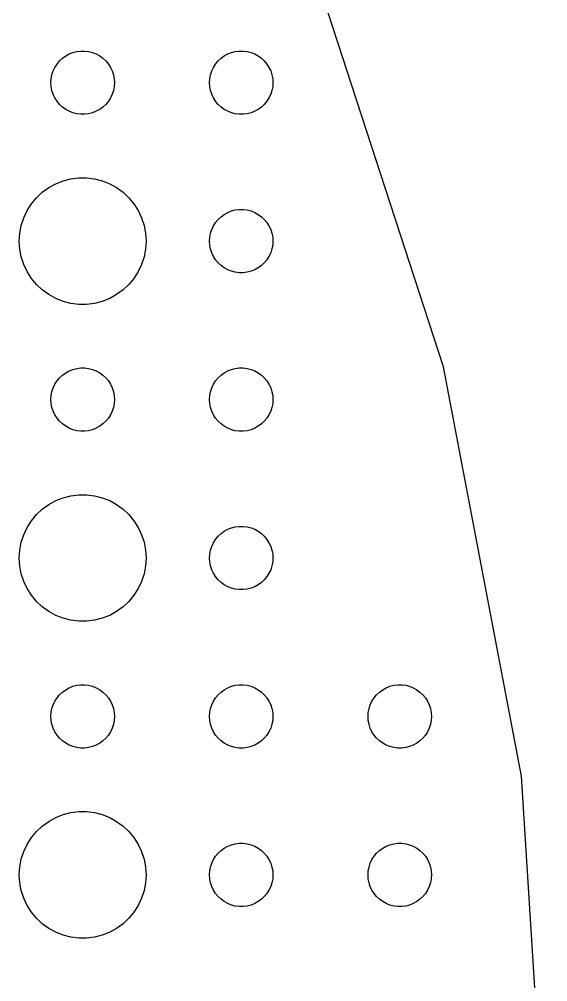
# Model space of a CAD drawing. Header units: metres. Extents: x -157 to 157, y -157 to 157.
# Drawn here: x 132 to 157, y 9.94 to 55.5 of the extents above; entities that cross this region are included whole.
import ezdxf

# ---------------------------------------------------------------- set-up
doc = ezdxf.new("R2010")
doc.units = ezdxf.units.M

msp = doc.modelspace()

# ---------------------------------------------------------------- linework, layer by layer
for p, q in [((152.068, 39.0443), (145.975, 57.7955)), ((134.044, 53.6558), (134.196, 53.7665)), ((134.196, 53.7665), (134.361, 53.8572)), ((134.361, 53.8572), (134.536, 53.9266)), ((134.536, 53.9266), (134.719, 53.9734)), ((134.719, 53.9734), (134.906, 53.997)), ((134.906, 53.997), (135.094, 53.997)), ((135.094, 53.997), (135.281, 53.9734)), ((135.281, 53.9734), (135.464, 53.9266)), ((135.464, 53.9266), (135.639, 53.8572)), ((135.639, 53.8572), (135.804, 53.7665)), ((135.804, 53.7665), (135.956, 53.6558)), ((141.544, 53.6558), (141.696, 53.7665)), ((141.696, 53.7665), (141.861, 53.8572)), ((141.861, 53.8572), (142.036, 53.9266)), ((142.036, 53.9266), (142.219, 53.9734)), ((142.219, 53.9734), (142.406, 53.997)), ((142.406, 53.997), (142.594, 53.997)), ((142.594, 53.997), (142.781, 53.9734)), ((142.781, 53.9734), (142.964, 53.9266)), ((142.964, 53.9266), (143.139, 53.8572)), ((143.139, 53.8572), (143.304, 53.7665)), ((143.304, 53.7665), (143.456, 53.6558)), ((133.686, 53.2226), (133.786, 53.3817)), ((133.786, 53.3817), (133.907, 53.5268)), ((133.907, 53.5268), (134.044, 53.6558)), ((135.956, 53.6558), (136.093, 53.5268)), ((136.093, 53.5268), (136.214, 53.3817)), ((136.214, 53.3817), (136.314, 53.2226)), ((141.186, 53.2226), (141.286, 53.3817)), ((141.286, 53.3817), (141.407, 53.5268)), ((141.407, 53.5268), (141.544, 53.6558)), ((143.456, 53.6558), (143.593, 53.5268)), ((143.593, 53.5268), (143.714, 53.3817)), ((143.714, 53.3817), (143.814, 53.2226)), ((133.512, 52.688), (133.547, 52.873)), ((133.547, 52.873), (133.605, 53.0522)), ((133.605, 53.0522), (133.686, 53.2226)), ((136.314, 53.2226), (136.395, 53.0522)), ((136.395, 53.0522), (136.453, 52.873)), ((136.453, 52.873), (136.488, 52.688)), ((141.012, 52.688), (141.047, 52.873)), ((141.047, 52.873), (141.105, 53.0522)), ((141.105, 53.0522), (141.186, 53.2226)), ((143.814, 53.2226), (143.895, 53.0522)), ((143.895, 53.0522), (143.953, 52.873)), ((143.953, 52.873), (143.988, 52.688)), ((133.5, 52.5), (133.512, 52.688)), ((133.512, 52.312), (133.5, 52.5)), ((136.488, 52.688), (136.5, 52.5)), ((136.5, 52.5), (136.488, 52.312)), ((141, 52.5), (141.012, 52.688)), ((141.012, 52.312), (141, 52.5)), ((143.988, 52.688), (144, 52.5)), ((144, 52.5), (143.988, 52.312)), ((133.547, 52.127), (133.512, 52.312)), ((133.605, 51.9478), (133.547, 52.127)), ((133.686, 51.7774), (133.605, 51.9478)), ((136.395, 51.9478), (136.314, 51.7774)), ((136.453, 52.127), (136.395, 51.9478)), ((136.488, 52.312), (136.453, 52.127)), ((141.047, 52.127), (141.012, 52.312)), ((141.105, 51.9478), (141.047, 52.127)), ((141.186, 51.7774), (141.105, 51.9478)), ((143.895, 51.9478), (143.814, 51.7774)), ((143.953, 52.127), (143.895, 51.9478)), ((143.988, 52.312), (143.953, 52.127)), ((133.786, 51.6183), (133.686, 51.7774)), ((133.907, 51.4732), (133.786, 51.6183)), ((136.214, 51.6183), (136.093, 51.4732)), ((136.314, 51.7774), (136.214, 51.6183)), ((141.286, 51.6183), (141.186, 51.7774)), ((141.407, 51.4732), (141.286, 51.6183)), ((143.714, 51.6183), (143.593, 51.4732)), ((143.814, 51.7774), (143.714, 51.6183)), ((134.044, 51.3442), (133.907, 51.4732)), ((134.196, 51.2335), (134.044, 51.3442)), ((134.361, 51.1428), (134.196, 51.2335)), ((134.536, 51.0734), (134.361, 51.1428)), ((134.719, 51.0266), (134.536, 51.0734)), ((134.906, 51.003), (134.719, 51.0266)), ((135.281, 51.0266), (135.094, 51.003)), ((135.464, 51.0734), (135.281, 51.0266)), ((135.639, 51.1428), (135.464, 51.0734)), ((135.804, 51.2335), (135.639, 51.1428)), ((135.956, 51.3442), (135.804, 51.2335)), ((136.093, 51.4732), (135.956, 51.3442)), ((141.544, 51.3442), (141.407, 51.4732)), ((141.696, 51.2335), (141.544, 51.3442)), ((141.861, 51.1428), (141.696, 51.2335)), ((142.036, 51.0734), (141.861, 51.1428)), ((142.219, 51.0266), (142.036, 51.0734)), ((142.406, 51.003), (142.219, 51.0266)), ((142.781, 51.0266), (142.594, 51.003)), ((142.964, 51.0734), (142.781, 51.0266)), ((143.139, 51.1428), (142.964, 51.0734)), ((143.304, 51.2335), (143.139, 51.1428)), ((143.456, 51.3442), (143.304, 51.2335)), ((143.593, 51.4732), (143.456, 51.3442)), ((135.094, 51.003), (134.906, 51.003)), ((142.594, 51.003), (142.406, 51.003)), ((133.723, 47.7145), (134.073, 47.8532)), ((134.073, 47.8532), (134.438, 47.9469)), ((134.438, 47.9469), (134.812, 47.9941)), ((134.812, 47.9941), (135.188, 47.9941)), ((135.188, 47.9941), (135.562, 47.9469)), ((135.562, 47.9469), (135.927, 47.8532)), ((135.927, 47.8532), (136.277, 47.7145)), ((133.088, 47.3115), (133.393, 47.533)), ((133.393, 47.533), (133.723, 47.7145)), ((136.277, 47.7145), (136.607, 47.533)), ((136.607, 47.533), (136.912, 47.3115)), ((132.573, 46.7634), (132.813, 47.0536)), ((132.813, 47.0536), (133.088, 47.3115)), ((136.912, 47.3115), (137.187, 47.0536)), ((137.187, 47.0536), (137.427, 46.7634)), ((132.371, 46.4453), (132.573, 46.7634)), ((137.427, 46.7634), (137.629, 46.4453)), ((142.036, 46.4266), (142.219, 46.4734)), ((142.219, 46.4734), (142.406, 46.497)), ((142.406, 46.497), (142.594, 46.497)), ((142.594, 46.497), (142.781, 46.4734)), ((142.781, 46.4734), (142.964, 46.4266)), ((132.094, 45.7461), (132.211, 46.1044)), ((132.211, 46.1044), (132.371, 46.4453)), ((137.629, 46.4453), (137.789, 46.1044)), ((137.789, 46.1044), (137.906, 45.7461)), ((141.286, 45.8817), (141.407, 46.0268)), ((141.407, 46.0268), (141.544, 46.1558)), ((141.544, 46.1558), (141.696, 46.2665)), ((141.696, 46.2665), (141.861, 46.3572)), ((141.861, 46.3572), (142.036, 46.4266)), ((142.964, 46.4266), (143.139, 46.3572)), ((143.139, 46.3572), (143.304, 46.2665)), ((143.304, 46.2665), (143.456, 46.1558)), ((143.456, 46.1558), (143.593, 46.0268)), ((143.593, 46.0268), (143.714, 45.8817)), ((132.024, 45.376), (132.094, 45.7461)), ((137.906, 45.7461), (137.976, 45.376)), ((141.105, 45.5522), (141.186, 45.7226)), ((141.186, 45.7226), (141.286, 45.8817)), ((143.714, 45.8817), (143.814, 45.7226)), ((143.814, 45.7226), (143.895, 45.5522)), ((132, 45), (132.024, 45.376)), ((137.976, 45.376), (138, 45)), ((141, 45), (141.012, 45.188)), ((141.012, 45.188), (141.047, 45.373)), ((141.047, 45.373), (141.105, 45.5522)), ((143.895, 45.5522), (143.953, 45.373)), ((143.953, 45.373), (143.988, 45.188)), ((143.988, 45.188), (144, 45)), ((132.024, 44.624), (132, 45)), ((138, 45), (137.976, 44.624)), ((141.012, 44.812), (141, 45)), ((141.047, 44.627), (141.012, 44.812)), ((143.988, 44.812), (143.953, 44.627)), ((144, 45), (143.988, 44.812)), ((132.094, 44.2539), (132.024, 44.624)), ((132.211, 43.8956), (132.094, 44.2539)), ((137.906, 44.2539), (137.789, 43.8956)), ((137.976, 44.624), (137.906, 44.2539)), ((141.105, 44.4478), (141.047, 44.627)), ((141.186, 44.2774), (141.105, 44.4478)), ((141.286, 44.1183), (141.186, 44.2774)), ((143.814, 44.2774), (143.714, 44.1183)), ((143.895, 44.4478), (143.814, 44.2774)), ((143.953, 44.627), (143.895, 44.4478)), ((132.371, 43.5547), (132.211, 43.8956)), ((137.789, 43.8956), (137.629, 43.5547)), ((141.407, 43.9732), (141.286, 44.1183)), ((141.544, 43.8442), (141.407, 43.9732)), ((141.696, 43.7335), (141.544, 43.8442)), ((143.456, 43.8442), (143.304, 43.7335)), ((143.593, 43.9732), (143.456, 43.8442)), ((143.714, 44.1183), (143.593, 43.9732)), ((132.573, 43.2366), (132.371, 43.5547)), ((137.629, 43.5547), (137.427, 43.2366)), ((141.861, 43.6428), (141.696, 43.7335)), ((142.036, 43.5734), (141.861, 43.6428)), ((142.219, 43.5266), (142.036, 43.5734)), ((142.406, 43.503), (142.219, 43.5266)), ((142.594, 43.503), (142.406, 43.503)), ((142.781, 43.5266), (142.594, 43.503)), ((142.964, 43.5734), (142.781, 43.5266)), ((143.139, 43.6428), (142.964, 43.5734)), ((143.304, 43.7335), (143.139, 43.6428)), ((132.813, 42.9464), (132.573, 43.2366)), ((133.088, 42.6885), (132.813, 42.9464)), ((137.187, 42.9464), (136.912, 42.6885)), ((137.427, 43.2366), (137.187, 42.9464)), ((133.393, 42.467), (133.088, 42.6885)), ((133.723, 42.2855), (133.393, 42.467)), ((136.607, 42.467), (136.277, 42.2855)), ((136.912, 42.6885), (136.607, 42.467)), ((134.073, 42.1468), (133.723, 42.2855)), ((134.438, 42.0531), (134.073, 42.1468)), ((134.812, 42.0059), (134.438, 42.0531)), ((135.188, 42.0059), (134.812, 42.0059)), ((135.562, 42.0531), (135.188, 42.0059)), ((135.927, 42.1468), (135.562, 42.0531)), ((136.277, 42.2855), (135.927, 42.1468)), ((134.044, 38.6558), (134.196, 38.7665)), ((134.196, 38.7665), (134.361, 38.8572)), ((134.361, 38.8572), (134.536, 38.9266)), ((134.536, 38.9266), (134.719, 38.9734)), ((134.719, 38.9734), (134.906, 38.997)), ((134.906, 38.997), (135.094, 38.997)), ((135.094, 38.997), (135.281, 38.9734)), ((135.281, 38.9734), (135.464, 38.9266)), ((135.464, 38.9266), (135.639, 38.8572)), ((135.639, 38.8572), (135.804, 38.7665)), ((135.804, 38.7665), (135.956, 38.6558)), ((141.544, 38.6558), (141.696, 38.7665)), ((141.696, 38.7665), (141.861, 38.8572)), ((141.861, 38.8572), (142.036, 38.9266)), ((142.036, 38.9266), (142.219, 38.9734)), ((142.219, 38.9734), (142.406, 38.997)), ((142.406, 38.997), (142.594, 38.997)), ((142.594, 38.997), (142.781, 38.9734)), ((142.781, 38.9734), (142.964, 38.9266)), ((142.964, 38.9266), (143.139, 38.8572)), ((143.139, 38.8572), (143.304, 38.7665)), ((143.304, 38.7665), (143.456, 38.6558)), ((155.762, 19.6773), (152.068, 39.0443)), ((133.686, 38.2226), (133.786, 38.3817)), ((133.786, 38.3817), (133.907, 38.5268)), ((133.907, 38.5268), (134.044, 38.6558)), ((135.956, 38.6558), (136.093, 38.5268)), ((136.093, 38.5268), (136.214, 38.3817)), ((136.214, 38.3817), (136.314, 38.2226)), ((141.186, 38.2226), (141.286, 38.3817)), ((141.286, 38.3817), (141.407, 38.5268)), ((141.407, 38.5268), (141.544, 38.6558)), ((143.456, 38.6558), (143.593, 38.5268)), ((143.593, 38.5268), (143.714, 38.3817)), ((143.714, 38.3817), (143.814, 38.2226)), ((133.512, 37.688), (133.547, 37.873)), ((133.547, 37.873), (133.605, 38.0522)), ((133.605, 38.0522), (133.686, 38.2226)), ((136.314, 38.2226), (136.395, 38.0522)), ((136.395, 38.0522), (136.453, 37.873)), ((136.453, 37.873), (136.488, 37.688)), ((141.012, 37.688), (141.047, 37.873)), ((141.047, 37.873), (141.105, 38.0522)), ((141.105, 38.0522), (141.186, 38.2226)), ((143.814, 38.2226), (143.895, 38.0522)), ((143.895, 38.0522), (143.953, 37.873)), ((143.953, 37.873), (143.988, 37.688)), ((133.5, 37.5), (133.512, 37.688)), ((133.512, 37.312), (133.5, 37.5)), ((136.488, 37.688), (136.5, 37.5)), ((136.5, 37.5), (136.488, 37.312)), ((141, 37.5), (141.012, 37.688)), ((141.012, 37.312), (141, 37.5)), ((143.988, 37.688), (144, 37.5)), ((144, 37.5), (143.988, 37.312)), ((133.547, 37.127), (133.512, 37.312)), ((133.605, 36.9478), (133.547, 37.127)), ((133.686, 36.7774), (133.605, 36.9478)), ((136.395, 36.9478), (136.314, 36.7774)), ((136.453, 37.127), (136.395, 36.9478)), ((136.488, 37.312), (136.453, 37.127)), ((141.047, 37.127), (141.012, 37.312)), ((141.105, 36.9478), (141.047, 37.127)), ((141.186, 36.7774), (141.105, 36.9478)), ((143.895, 36.9478), (143.814, 36.7774)), ((143.953, 37.127), (143.895, 36.9478)), ((143.988, 37.312), (143.953, 37.127)), ((133.786, 36.6183), (133.686, 36.7774)), ((133.907, 36.4732), (133.786, 36.6183)), ((134.044, 36.3442), (133.907, 36.4732)), ((136.093, 36.4732), (135.956, 36.3442)), ((136.214, 36.6183), (136.093, 36.4732)), ((136.314, 36.7774), (136.214, 36.6183)), ((141.286, 36.6183), (141.186, 36.7774)), ((141.407, 36.4732), (141.286, 36.6183)), ((141.544, 36.3442), (141.407, 36.4732)), ((143.593, 36.4732), (143.456, 36.3442)), ((143.714, 36.6183), (143.593, 36.4732)), ((143.814, 36.7774), (143.714, 36.6183)), ((134.196, 36.2335), (134.044, 36.3442)), ((134.361, 36.1428), (134.196, 36.2335)), ((134.536, 36.0734), (134.361, 36.1428)), ((134.719, 36.0266), (134.536, 36.0734)), ((134.906, 36.003), (134.719, 36.0266)), ((135.094, 36.003), (134.906, 36.003)), ((135.281, 36.0266), (135.094, 36.003)), ((135.464, 36.0734), (135.281, 36.0266)), ((135.639, 36.1428), (135.464, 36.0734)), ((135.804, 36.2335), (135.639, 36.1428)), ((135.956, 36.3442), (135.804, 36.2335)), ((141.696, 36.2335), (141.544, 36.3442)), ((141.861, 36.1428), (141.696, 36.2335)), ((142.036, 36.0734), (141.861, 36.1428)), ((142.219, 36.0266), (142.036, 36.0734)), ((142.406, 36.003), (142.219, 36.0266)), ((142.594, 36.003), (142.406, 36.003)), ((142.781, 36.0266), (142.594, 36.003)), ((142.964, 36.0734), (142.781, 36.0266)), ((143.139, 36.1428), (142.964, 36.0734)), ((143.304, 36.2335), (143.139, 36.1428)), ((143.456, 36.3442), (143.304, 36.2335)), ((133.723, 32.7145), (134.073, 32.8532)), ((134.073, 32.8532), (134.438, 32.9469)), ((134.438, 32.9469), (134.812, 32.9941)), ((134.812, 32.9941), (135.188, 32.9941)), ((135.188, 32.9941), (135.562, 32.9469)), ((135.562, 32.9469), (135.927, 32.8532)), ((135.927, 32.8532), (136.277, 32.7145)), ((133.088, 32.3115), (133.393, 32.533)), ((133.393, 32.533), (133.723, 32.7145)), ((136.277, 32.7145), (136.607, 32.533)), ((136.607, 32.533), (136.912, 32.3115)), ((132.573, 31.7634), (132.813, 32.0536)), ((132.813, 32.0536), (133.088, 32.3115)), ((136.912, 32.3115), (137.187, 32.0536)), ((137.187, 32.0536), (137.427, 31.7634)), ((132.211, 31.1044), (132.371, 31.4453)), ((132.371, 31.4453), (132.573, 31.7634)), ((137.427, 31.7634), (137.629, 31.4453)), ((137.629, 31.4453), (137.789, 31.1044)), ((142.036, 31.4266), (142.219, 31.4734)), ((142.219, 31.4734), (142.406, 31.497)), ((142.406, 31.497), (142.594, 31.497)), ((142.594, 31.497), (142.781, 31.4734)), ((142.781, 31.4734), (142.964, 31.4266)), ((132.094, 30.7461), (132.211, 31.1044)), ((137.789, 31.1044), (137.906, 30.7461)), ((141.286, 30.8817), (141.407, 31.0268)), ((141.407, 31.0268), (141.544, 31.1558)), ((141.544, 31.1558), (141.696, 31.2665)), ((141.696, 31.2665), (141.861, 31.3572)), ((141.861, 31.3572), (142.036, 31.4266)), ((142.964, 31.4266), (143.139, 31.3572)), ((143.139, 31.3572), (143.304, 31.2665)), ((143.304, 31.2665), (143.456, 31.1558)), ((143.456, 31.1558), (143.593, 31.0268)), ((143.593, 31.0268), (143.714, 30.8817)), ((132.024, 30.376), (132.094, 30.7461)), ((137.906, 30.7461), (137.976, 30.376)), ((141.047, 30.373), (141.105, 30.5522)), ((141.105, 30.5522), (141.186, 30.7226)), ((141.186, 30.7226), (141.286, 30.8817)), ((143.714, 30.8817), (143.814, 30.7226)), ((143.814, 30.7226), (143.895, 30.5522)), ((143.895, 30.5522), (143.953, 30.373)), ((132, 30), (132.024, 30.376)), ((137.976, 30.376), (138, 30)), ((141, 30), (141.012, 30.188)), ((141.012, 30.188), (141.047, 30.373)), ((143.953, 30.373), (143.988, 30.188)), ((143.988, 30.188), (144, 30)), ((132.024, 29.624), (132, 30)), ((132.094, 29.2539), (132.024, 29.624)), ((137.976, 29.624), (137.906, 29.2539)), ((138, 30), (137.976, 29.624)), ((141.012, 29.812), (141, 30)), ((141.047, 29.627), (141.012, 29.812)), ((141.105, 29.4478), (141.047, 29.627)), ((143.953, 29.627), (143.895, 29.4478)), ((143.988, 29.812), (143.953, 29.627)), ((144, 30), (143.988, 29.812)), ((132.211, 28.8956), (132.094, 29.2539)), ((137.906, 29.2539), (137.789, 28.8956)), ((141.186, 29.2774), (141.105, 29.4478)), ((141.286, 29.1183), (141.186, 29.2774)), ((143.814, 29.2774), (143.714, 29.1183)), ((143.895, 29.4478), (143.814, 29.2774)), ((132.371, 28.5547), (132.211, 28.8956)), ((137.789, 28.8956), (137.629, 28.5547)), ((141.407, 28.9732), (141.286, 29.1183)), ((141.544, 28.8442), (141.407, 28.9732)), ((141.696, 28.7335), (141.544, 28.8442)), ((141.861, 28.6427), (141.696, 28.7335)), ((143.304, 28.7335), (143.139, 28.6427)), ((143.456, 28.8442), (143.304, 28.7335)), ((143.593, 28.9732), (143.456, 28.8442)), ((143.714, 29.1183), (143.593, 28.9732)), ((132.573, 28.2366), (132.371, 28.5547)), ((137.629, 28.5547), (137.427, 28.2366)), ((142.036, 28.5734), (141.861, 28.6427)), ((142.219, 28.5266), (142.036, 28.5734)), ((142.406, 28.503), (142.219, 28.5266)), ((142.594, 28.503), (142.406, 28.503)), ((142.781, 28.5266), (142.594, 28.503)), ((142.964, 28.5734), (142.781, 28.5266)), ((143.139, 28.6427), (142.964, 28.5734)), ((132.813, 27.9464), (132.573, 28.2366)), ((133.088, 27.6884), (132.813, 27.9464)), ((137.187, 27.9464), (136.912, 27.6884)), ((137.427, 28.2366), (137.187, 27.9464)), ((133.393, 27.467), (133.088, 27.6884)), ((133.723, 27.2855), (133.393, 27.467)), ((136.607, 27.467), (136.277, 27.2855)), ((136.912, 27.6884), (136.607, 27.467)), ((134.073, 27.1468), (133.723, 27.2855)), ((134.438, 27.0531), (134.073, 27.1468)), ((134.812, 27.0059), (134.438, 27.0531)), ((135.188, 27.0059), (134.812, 27.0059)), ((135.562, 27.0531), (135.188, 27.0059)), ((135.927, 27.1468), (135.562, 27.0531)), ((136.277, 27.2855), (135.927, 27.1468)), ((134.044, 23.6558), (134.196, 23.7665)), ((134.196, 23.7665), (134.361, 23.8572)), ((134.361, 23.8572), (134.536, 23.9266)), ((134.536, 23.9266), (134.719, 23.9734)), ((134.719, 23.9734), (134.906, 23.997)), ((134.906, 23.997), (135.094, 23.997)), ((135.094, 23.997), (135.281, 23.9734)), ((135.281, 23.9734), (135.464, 23.9266)), ((135.464, 23.9266), (135.639, 23.8572)), ((135.639, 23.8572), (135.804, 23.7665)), ((135.804, 23.7665), (135.956, 23.6558)), ((141.544, 23.6558), (141.696, 23.7665)), ((141.696, 23.7665), (141.861, 23.8572)), ((141.861, 23.8572), (142.036, 23.9266)), ((142.036, 23.9266), (142.219, 23.9734)), ((142.219, 23.9734), (142.406, 23.997)), ((142.406, 23.997), (142.594, 23.997)), ((142.594, 23.997), (142.781, 23.9734)), ((142.781, 23.9734), (142.964, 23.9266)), ((142.964, 23.9266), (143.139, 23.8572)), ((143.139, 23.8572), (143.304, 23.7665)), ((143.304, 23.7665), (143.456, 23.6558)), ((149.044, 23.6558), (149.196, 23.7665)), ((149.196, 23.7665), (149.361, 23.8572)), ((149.361, 23.8572), (149.536, 23.9266)), ((149.536, 23.9266), (149.719, 23.9734)), ((149.719, 23.9734), (149.906, 23.997)), ((149.906, 23.997), (150.094, 23.997)), ((150.094, 23.997), (150.281, 23.9734)), ((150.281, 23.9734), (150.464, 23.9266)), ((150.464, 23.9266), (150.639, 23.8572)), ((150.639, 23.8572), (150.804, 23.7665)), ((150.804, 23.7665), (150.956, 23.6558)), ((133.686, 23.2226), (133.786, 23.3817)), ((133.786, 23.3817), (133.907, 23.5268)), ((133.907, 23.5268), (134.044, 23.6558)), ((135.956, 23.6558), (136.093, 23.5268)), ((136.093, 23.5268), (136.214, 23.3817)), ((136.214, 23.3817), (136.314, 23.2226)), ((141.186, 23.2226), (141.286, 23.3817)), ((141.286, 23.3817), (141.407, 23.5268)), ((141.407, 23.5268), (141.544, 23.6558)), ((143.456, 23.6558), (143.593, 23.5268)), ((143.593, 23.5268), (143.714, 23.3817)), ((143.714, 23.3817), (143.814, 23.2226)), ((148.686, 23.2226), (148.786, 23.3817)), ((148.786, 23.3817), (148.907, 23.5268)), ((148.907, 23.5268), (149.044, 23.6558)), ((150.956, 23.6558), (151.093, 23.5268)), ((151.093, 23.5268), (151.214, 23.3817)), ((151.214, 23.3817), (151.314, 23.2226)), ((133.512, 22.688), (133.547, 22.873)), ((133.547, 22.873), (133.605, 23.0522)), ((133.605, 23.0522), (133.686, 23.2226)), ((136.314, 23.2226), (136.395, 23.0522)), ((136.395, 23.0522), (136.453, 22.873)), ((136.453, 22.873), (136.488, 22.688)), ((141.012, 22.688), (141.047, 22.873)), ((141.047, 22.873), (141.105, 23.0522)), ((141.105, 23.0522), (141.186, 23.2226)), ((143.814, 23.2226), (143.895, 23.0522)), ((143.895, 23.0522), (143.953, 22.873)), ((143.953, 22.873), (143.988, 22.688)), ((148.512, 22.688), (148.547, 22.873)), ((148.547, 22.873), (148.605, 23.0522)), ((148.605, 23.0522), (148.686, 23.2226)), ((151.314, 23.2226), (151.395, 23.0522)), ((151.395, 23.0522), (151.453, 22.873)), ((151.453, 22.873), (151.488, 22.688)), ((133.5, 22.5), (133.512, 22.688)), ((133.512, 22.312), (133.5, 22.5)), ((136.488, 22.688), (136.5, 22.5)), ((136.5, 22.5), (136.488, 22.312)), ((141, 22.5), (141.012, 22.688)), ((141.012, 22.312), (141, 22.5)), ((143.988, 22.688), (144, 22.5)), ((144, 22.5), (143.988, 22.312)), ((148.5, 22.5), (148.512, 22.688)), ((148.512, 22.312), (148.5, 22.5)), ((151.488, 22.688), (151.5, 22.5)), ((151.5, 22.5), (151.488, 22.312)), ((133.547, 22.127), (133.512, 22.312)), ((133.605, 21.9478), (133.547, 22.127)), ((133.686, 21.7774), (133.605, 21.9478)), ((136.395, 21.9478), (136.314, 21.7774)), ((136.453, 22.127), (136.395, 21.9478)), ((136.488, 22.312), (136.453, 22.127)), ((141.047, 22.127), (141.012, 22.312)), ((141.105, 21.9478), (141.047, 22.127)), ((141.186, 21.7774), (141.105, 21.9478)), ((143.895, 21.9478), (143.814, 21.7774)), ((143.953, 22.127), (143.895, 21.9478)), ((143.988, 22.312), (143.953, 22.127)), ((148.547, 22.127), (148.512, 22.312)), ((148.605, 21.9478), (148.547, 22.127)), ((148.686, 21.7774), (148.605, 21.9478)), ((151.395, 21.9478), (151.314, 21.7774)), ((151.453, 22.127), (151.395, 21.9478)), ((151.488, 22.312), (151.453, 22.127)), ((133.786, 21.6183), (133.686, 21.7774)), ((133.907, 21.4732), (133.786, 21.6183)), ((134.044, 21.3442), (133.907, 21.4732)), ((136.093, 21.4732), (135.956, 21.3442)), ((136.214, 21.6183), (136.093, 21.4732)), ((136.314, 21.7774), (136.214, 21.6183)), ((141.286, 21.6183), (141.186, 21.7774)), ((141.407, 21.4732), (141.286, 21.6183)), ((141.544, 21.3442), (141.407, 21.4732)), ((143.593, 21.4732), (143.456, 21.3442)), ((143.714, 21.6183), (143.593, 21.4732)), ((143.814, 21.7774), (143.714, 21.6183)), ((148.786, 21.6183), (148.686, 21.7774)), ((148.907, 21.4732), (148.786, 21.6183)), ((149.044, 21.3442), (148.907, 21.4732)), ((151.093, 21.4732), (150.956, 21.3442)), ((151.214, 21.6183), (151.093, 21.4732)), ((151.314, 21.7774), (151.214, 21.6183)), ((134.196, 21.2335), (134.044, 21.3442)), ((134.361, 21.1427), (134.196, 21.2335)), ((134.536, 21.0734), (134.361, 21.1427)), ((134.719, 21.0266), (134.536, 21.0734)), ((134.906, 21.003), (134.719, 21.0266)), ((135.094, 21.003), (134.906, 21.003)), ((135.281, 21.0266), (135.094, 21.003)), ((135.464, 21.0734), (135.281, 21.0266)), ((135.639, 21.1427), (135.464, 21.0734)), ((135.804, 21.2335), (135.639, 21.1427)), ((135.956, 21.3442), (135.804, 21.2335)), ((141.696, 21.2335), (141.544, 21.3442)), ((141.861, 21.1427), (141.696, 21.2335)), ((142.036, 21.0734), (141.861, 21.1427)), ((142.219, 21.0266), (142.036, 21.0734)), ((142.406, 21.003), (142.219, 21.0266)), ((142.594, 21.003), (142.406, 21.003)), ((142.781, 21.0266), (142.594, 21.003)), ((142.964, 21.0734), (142.781, 21.0266)), ((143.139, 21.1427), (142.964, 21.0734)), ((143.304, 21.2335), (143.139, 21.1427)), ((143.456, 21.3442), (143.304, 21.2335)), ((149.196, 21.2335), (149.044, 21.3442)), ((149.361, 21.1427), (149.196, 21.2335)), ((149.536, 21.0734), (149.361, 21.1427)), ((149.719, 21.0266), (149.536, 21.0734)), ((149.906, 21.003), (149.719, 21.0266)), ((150.094, 21.003), (149.906, 21.003)), ((150.281, 21.0266), (150.094, 21.003)), ((150.464, 21.0734), (150.281, 21.0266)), ((150.639, 21.1427), (150.464, 21.0734)), ((150.804, 21.2335), (150.639, 21.1427)), ((150.956, 21.3442), (150.804, 21.2335)), ((157, 0), (155.762, 19.6773)), ((133.723, 17.7145), (134.073, 17.8532)), ((134.073, 17.8532), (134.438, 17.9469)), ((134.438, 17.9469), (134.812, 17.9941)), ((134.812, 17.9941), (135.188, 17.9941)), ((135.188, 17.9941), (135.562, 17.9469)), ((135.562, 17.9469), (135.927, 17.8532)), ((135.927, 17.8532), (136.277, 17.7145)), ((133.088, 17.3115), (133.393, 17.533)), ((133.393, 17.533), (133.723, 17.7145)), ((136.277, 17.7145), (136.607, 17.533)), ((136.607, 17.533), (136.912, 17.3115)), ((132.573, 16.7634), (132.813, 17.0536)), ((132.813, 17.0536), (133.088, 17.3115)), ((136.912, 17.3115), (137.187, 17.0536)), ((137.187, 17.0536), (137.427, 16.7634)), ((132.211, 16.1044), (132.371, 16.4453)), ((132.371, 16.4453), (132.573, 16.7634)), ((137.427, 16.7634), (137.629, 16.4453)), ((137.629, 16.4453), (137.789, 16.1044)), ((141.861, 16.3572), (142.036, 16.4266)), ((142.036, 16.4266), (142.219, 16.4734)), ((142.219, 16.4734), (142.406, 16.497)), ((142.406, 16.497), (142.594, 16.497)), ((142.594, 16.497), (142.781, 16.4734)), ((142.781, 16.4734), (142.964, 16.4266)), ((142.964, 16.4266), (143.139, 16.3572)), ((149.361, 16.3572), (149.536, 16.4266)), ((149.536, 16.4266), (149.719, 16.4734)), ((149.719, 16.4734), (149.906, 16.497)), ((149.906, 16.497), (150.094, 16.497)), ((150.094, 16.497), (150.281, 16.4734)), ((150.281, 16.4734), (150.464, 16.4266)), ((150.464, 16.4266), (150.639, 16.3572)), ((132.094, 15.7461), (132.211, 16.1044)), ((137.789, 16.1044), (137.906, 15.7461)), ((141.286, 15.8817), (141.407, 16.0268)), ((141.407, 16.0268), (141.544, 16.1558)), ((141.544, 16.1558), (141.696, 16.2665)), ((141.696, 16.2665), (141.861, 16.3572)), ((143.139, 16.3572), (143.304, 16.2665)), ((143.304, 16.2665), (143.456, 16.1558)), ((143.456, 16.1558), (143.593, 16.0268)), ((143.593, 16.0268), (143.714, 15.8817)), ((148.786, 15.8817), (148.907, 16.0268)), ((148.907, 16.0268), (149.044, 16.1558)), ((149.044, 16.1558), (149.196, 16.2665)), ((149.196, 16.2665), (149.361, 16.3572)), ((150.639, 16.3572), (150.804, 16.2665)), ((150.804, 16.2665), (150.956, 16.1558)), ((150.956, 16.1558), (151.093, 16.0268)), ((151.093, 16.0268), (151.214, 15.8817)), ((132.024, 15.376), (132.094, 15.7461)), ((137.906, 15.7461), (137.976, 15.376)), ((141.047, 15.373), (141.105, 15.5522)), ((141.105, 15.5522), (141.186, 15.7226)), ((141.186, 15.7226), (141.286, 15.8817)), ((143.714, 15.8817), (143.814, 15.7226)), ((143.814, 15.7226), (143.895, 15.5522)), ((143.895, 15.5522), (143.953, 15.373)), ((148.547, 15.373), (148.605, 15.5522)), ((148.605, 15.5522), (148.686, 15.7226)), ((148.686, 15.7226), (148.786, 15.8817)), ((151.214, 15.8817), (151.314, 15.7226)), ((151.314, 15.7226), (151.395, 15.5522)), ((151.395, 15.5522), (151.453, 15.373)), ((132, 15), (132.024, 15.376)), ((137.976, 15.376), (138, 15)), ((141, 15), (141.012, 15.188)), ((141.012, 15.188), (141.047, 15.373)), ((143.953, 15.373), (143.988, 15.188)), ((143.988, 15.188), (144, 15)), ((148.5, 15), (148.512, 15.188)), ((148.512, 15.188), (148.547, 15.373)), ((151.453, 15.373), (151.488, 15.188)), ((151.488, 15.188), (151.5, 15)), ((132.024, 14.624), (132, 15)), ((132.094, 14.2539), (132.024, 14.624)), ((137.976, 14.624), (137.906, 14.2539)), ((138, 15), (137.976, 14.624)), ((141.012, 14.812), (141, 15)), ((141.047, 14.627), (141.012, 14.812)), ((141.105, 14.4478), (141.047, 14.627)), ((143.953, 14.627), (143.895, 14.4478)), ((143.988, 14.812), (143.953, 14.627)), ((144, 15), (143.988, 14.812)), ((148.512, 14.812), (148.5, 15)), ((148.547, 14.627), (148.512, 14.812)), ((148.605, 14.4478), (148.547, 14.627)), ((151.453, 14.627), (151.395, 14.4478)), ((151.488, 14.812), (151.453, 14.627)), ((151.5, 15), (151.488, 14.812)), ((132.211, 13.8956), (132.094, 14.2539)), ((137.906, 14.2539), (137.789, 13.8956)), ((141.186, 14.2774), (141.105, 14.4478)), ((141.286, 14.1183), (141.186, 14.2774)), ((143.814, 14.2774), (143.714, 14.1183)), ((143.895, 14.4478), (143.814, 14.2774)), ((148.686, 14.2774), (148.605, 14.4478)), ((148.786, 14.1183), (148.686, 14.2774)), ((151.314, 14.2774), (151.214, 14.1183)), ((151.395, 14.4478), (151.314, 14.2774)), ((132.371, 13.5547), (132.211, 13.8956)), ((137.789, 13.8956), (137.629, 13.5547)), ((141.407, 13.9732), (141.286, 14.1183)), ((141.544, 13.8442), (141.407, 13.9732)), ((141.696, 13.7335), (141.544, 13.8442)), ((141.861, 13.6427), (141.696, 13.7335)), ((143.304, 13.7335), (143.139, 13.6427)), ((143.456, 13.8442), (143.304, 13.7335)), ((143.593, 13.9732), (143.456, 13.8442)), ((143.714, 14.1183), (143.593, 13.9732)), ((148.907, 13.9732), (148.786, 14.1183)), ((149.044, 13.8442), (148.907, 13.9732)), ((149.196, 13.7335), (149.044, 13.8442)), ((149.361, 13.6427), (149.196, 13.7335)), ((150.804, 13.7335), (150.639, 13.6427)), ((150.956, 13.8442), (150.804, 13.7335)), ((151.093, 13.9732), (150.956, 13.8442)), ((151.214, 14.1183), (151.093, 13.9732)), ((132.573, 13.2366), (132.371, 13.5547)), ((132.813, 12.9464), (132.573, 13.2366)), ((137.427, 13.2366), (137.187, 12.9464)), ((137.629, 13.5547), (137.427, 13.2366)), ((142.036, 13.5734), (141.861, 13.6427)), ((142.219, 13.5266), (142.036, 13.5734)), ((142.406, 13.5029), (142.219, 13.5266)), ((142.594, 13.5029), (142.406, 13.5029)), ((142.781, 13.5266), (142.594, 13.5029)), ((142.964, 13.5734), (142.781, 13.5266)), ((143.139, 13.6427), (142.964, 13.5734)), ((149.536, 13.5734), (149.361, 13.6427)), ((149.719, 13.5266), (149.536, 13.5734)), ((149.906, 13.5029), (149.719, 13.5266)), ((150.094, 13.5029), (149.906, 13.5029)), ((150.281, 13.5266), (150.094, 13.5029)), ((150.464, 13.5734), (150.281, 13.5266)), ((150.639, 13.6427), (150.464, 13.5734)), ((133.088, 12.6884), (132.813, 12.9464)), ((137.187, 12.9464), (136.912, 12.6884)), ((133.393, 12.467), (133.088, 12.6884)), ((133.723, 12.2855), (133.393, 12.467)), ((136.607, 12.467), (136.277, 12.2855)), ((136.912, 12.6884), (136.607, 12.467)), ((134.073, 12.1468), (133.723, 12.2855)), ((134.438, 12.0531), (134.073, 12.1468)), ((134.812, 12.0059), (134.438, 12.0531)), ((135.188, 12.0059), (134.812, 12.0059)), ((135.562, 12.0531), (135.188, 12.0059)), ((135.927, 12.1468), (135.562, 12.0531)), ((136.277, 12.2855), (135.927, 12.1468))]:
    msp.add_line(p, q)

doc.saveas('drawing.dxf')
